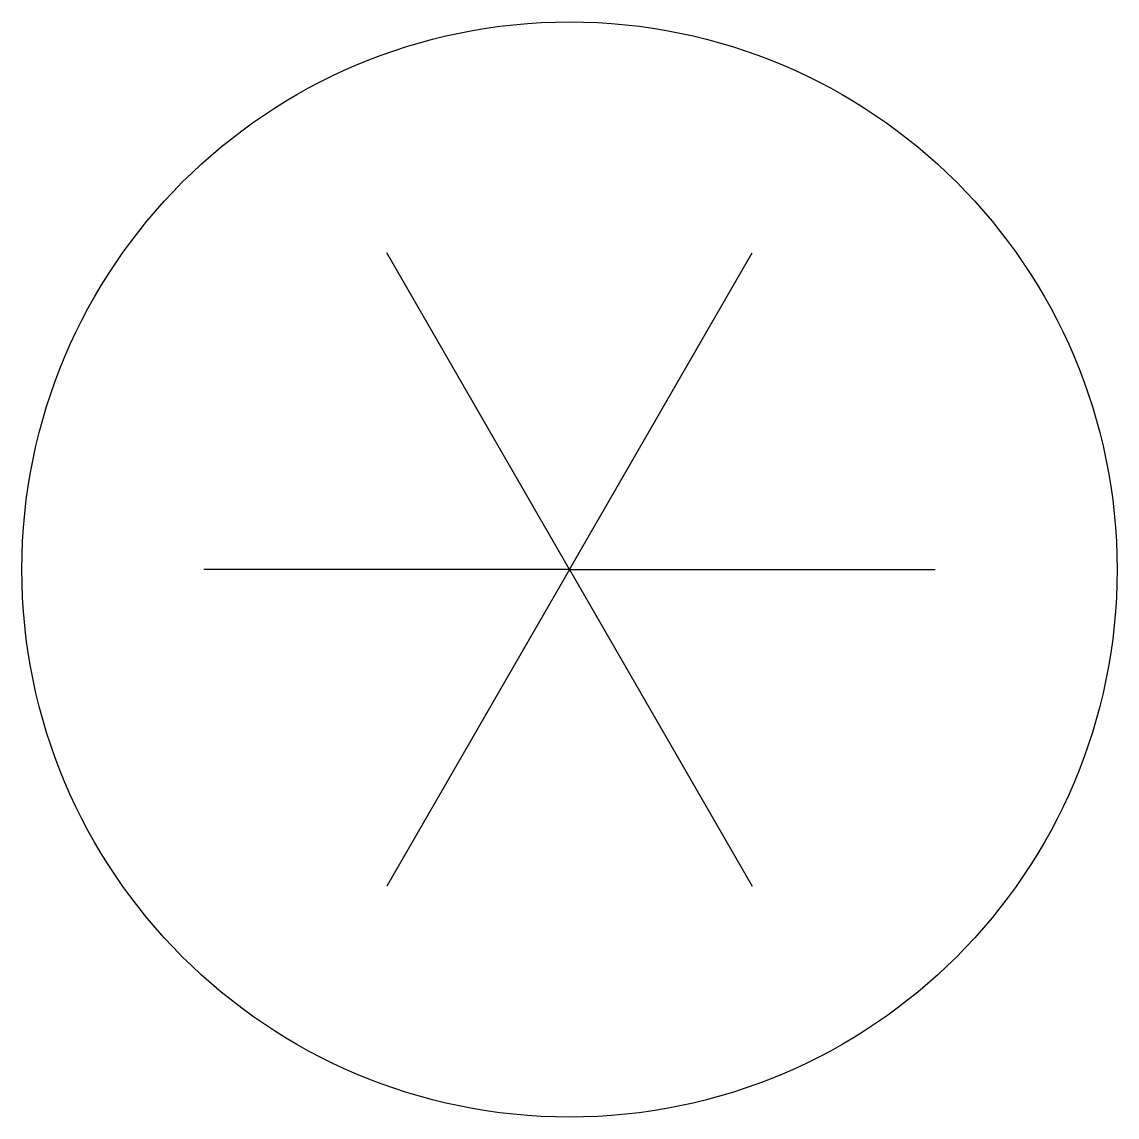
# Model space of a CAD drawing. Header units: inches. Extents: x 6 to 9, y 4 to 7.
import ezdxf

# ---------------------------------------------------------------- set-up
doc = ezdxf.new("R2010")
doc.units = ezdxf.units.IN
doc.header["$MEASUREMENT"] = 0

# ---------------------------------------------------------------- blocks, each defined once
blk = doc.blocks.new('*U2')
blk.add_line((-0.5007, 0), (0.5007, 0))
blk = doc.blocks.new('*U3')
at = {"color": 0, "linetype": 'ByBlock', "lineweight": -2, "transparency": 16777216}
for p, rotation in [((7.2496, 5.9336), 120), ((7.7504, 5.9336), 59.99999999999999), ((6.9993, 5.5), 180), ((7.2496, 5.0664), 239.9999999999999), ((7.7504, 5.0664), 299.9999999999999)]:
    blk.add_blockref('*U2', p, dxfattribs=dict(at, rotation=rotation))
blk.add_blockref('*U2', (8.0007, 5.5), dxfattribs=at)

msp = doc.modelspace()

# ---------------------------------------------------------------- linework, layer by layer
msp.add_circle((7.5, 5.5), 1.5)

# ---------------------------------------------------------------- block references
msp.add_blockref('*U3', (0, 0))

doc.saveas('drawing.dxf')
